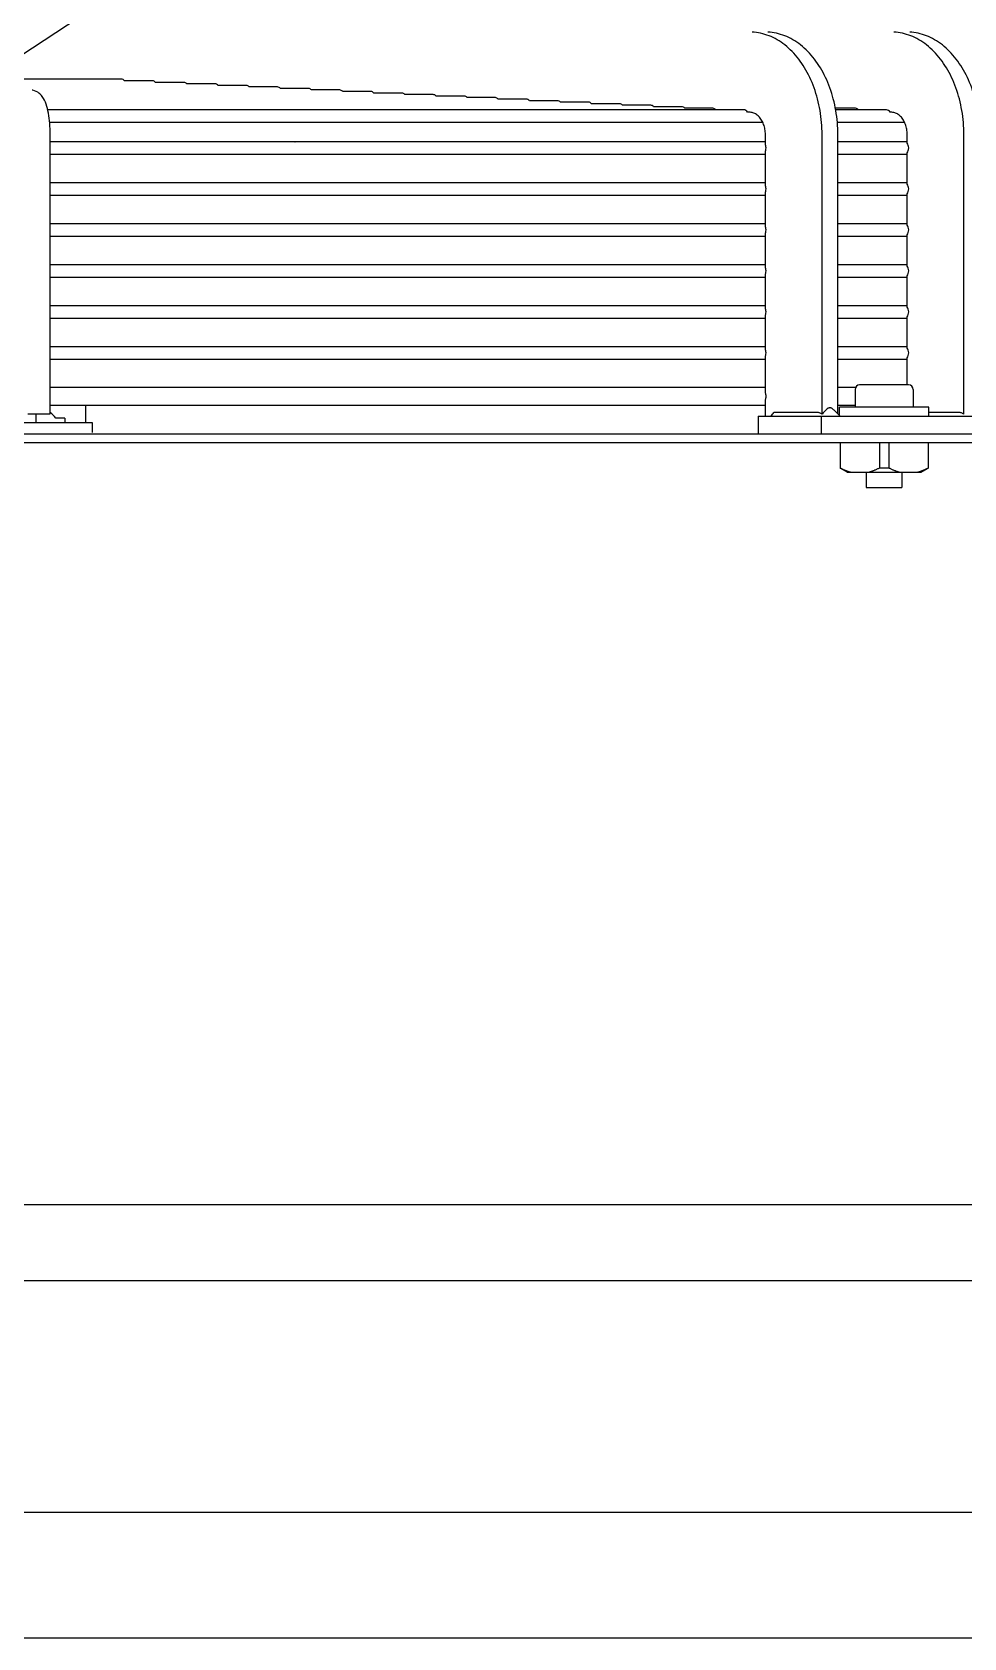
# Model space of a CAD drawing. Header units: millimetres. Extents: x 17891 to 32328, y 18593 to 29476.
# Drawn here: x 18238.24 to 18246.48, y 18973.5 to 18987.69 of the extents above; entities that cross this region are included whole.
import ezdxf

# ---------------------------------------------------------------- set-up
doc = ezdxf.new("R2010")
doc.units = ezdxf.units.MM
doc.header["$LTSCALE"] = 5
doc.layers.add('UNIT', color=6, linetype='Continuous')
doc.styles.add('SUBMITTAL', font='romans.shx', dxfattribs={"width": 0.75})
doc.dimstyles.new('SUBMITTAL', dxfattribs={"dimtxt": 0.09375, "dimasz": 0.09375, "dimexe": 0.03125, "dimexo": 0.0625, "dimgap": 0.0625, "dimtad": 0, "dimdec": 4, "dimzin": 4, "dimdsep": 46, "dimlunit": 4, "dimtxsty": 'SUBMITTAL', "dimcen": 0.09375, "dimclre": 6, "dimadec": 0, "dimazin": 0, "dimtfac": 1, "dimtdec": 0, "dimtofl": 0, "dimtmove": 0, "dimatfit": 3, "dimfxl": 0, "dimfrac": 2, "dimtolj": 1, "dimtzin": 4, "dimarcsym": 0})

msp = doc.modelspace()

# ---------------------------------------------------------------- linework, layer by layer
at = {"layer": 'UNIT'}
for p, q in [((18238.7636, 18987.8889), (18237.8267, 18987.2749)), ((18239.0329, 18987.2749), (18237.5273, 18987.2749)), ((18239.3088, 18987.2601), (18239.0596, 18987.2601)), ((18239.5846, 18987.2466), (18239.3346, 18987.2466)), ((18239.8602, 18987.2331), (18239.6103, 18987.2331)), ((18240.1357, 18987.2196), (18239.8859, 18987.2196)), ((18240.4111, 18987.2061), (18240.1614, 18987.2061)), ((18240.6863, 18987.1926), (18240.4367, 18987.1926)), ((18240.9615, 18987.1792), (18240.712, 18987.1792)), ((18241.2365, 18987.1657), (18240.9871, 18987.1657)), ((18241.5115, 18987.1522), (18241.2622, 18987.1522)), ((18241.7864, 18987.1387), (18241.5372, 18987.1387)), ((18242.0613, 18987.1252), (18241.8121, 18987.1252)), ((18242.3361, 18987.1117), (18242.0869, 18987.1117)), ((18242.6108, 18987.0982), (18242.3617, 18987.0982)), ((18242.8856, 18987.0847), (18242.6365, 18987.0847)), ((18243.1602, 18987.0712), (18242.9112, 18987.0712)), ((18244.533, 18987.0037), (18238.3807, 18987.0037)), ((18243.4348, 18987.0577), (18243.1858, 18987.0577)), ((18243.7094, 18987.0442), (18243.4604, 18987.0442)), ((18243.984, 18987.0307), (18243.735, 18987.0307)), ((18244.2585, 18987.0172), (18244.0096, 18987.0172)), ((18244.5875, 18986.9824), (18244.5631, 18986.9836)), ((18245.5193, 18987.0172), (18245.341, 18987.0172)), ((18245.7936, 18987.0037), (18245.3434, 18987.0037)), ((18245.8402, 18986.9824), (18245.8239, 18986.9832)), ((18238.3976, 18986.8935), (18244.6992, 18986.8935)), ((18238.4024, 18984.3163), (18238.4024, 18986.7856)), ((18244.722, 18986.6965), (18244.722, 18986.7856)), ((18245.2231, 18984.3128), (18245.2231, 18986.7856)), ((18245.3577, 18986.8935), (18245.952, 18986.8935)), ((18245.3623, 18984.3163), (18245.3623, 18986.7856)), ((18245.9748, 18986.7089), (18245.9748, 18986.7856)), ((18246.4759, 18984.3128), (18246.4759, 18986.7856)), ((18244.722, 18986.7218), (18238.4024, 18986.7218)), ((18238.6797, 18986.7232), (18238.6797, 18986.7218)), ((18239.4294, 18986.7232), (18239.4273, 18986.7218)), ((18239.5686, 18986.7232), (18239.5665, 18986.7218)), ((18240.6479, 18986.7232), (18240.6451, 18986.7218)), ((18245.9748, 18986.7218), (18245.3623, 18986.7218)), ((18238.4024, 18986.6115), (18244.722, 18986.6115)), ((18244.722, 18986.3343), (18244.722, 18986.6368)), ((18245.3623, 18986.6115), (18245.9748, 18986.6115)), ((18245.9748, 18986.3467), (18245.9748, 18986.6244)), ((18244.722, 18986.3596), (18238.4024, 18986.3596)), ((18245.9748, 18986.3596), (18245.3623, 18986.3596)), ((18238.4024, 18986.2493), (18244.722, 18986.2493)), ((18244.722, 18985.9721), (18244.722, 18986.2746)), ((18245.3623, 18986.2493), (18245.9748, 18986.2493)), ((18245.9748, 18985.9845), (18245.9748, 18986.2622)), ((18244.722, 18985.9974), (18238.4024, 18985.9974)), ((18245.9748, 18985.9974), (18245.3623, 18985.9974)), ((18238.4024, 18985.8871), (18244.722, 18985.8871)), ((18244.722, 18985.6099), (18244.722, 18985.9124)), ((18245.3623, 18985.8871), (18245.9748, 18985.8871)), ((18245.9748, 18985.6223), (18245.9748, 18985.9)), ((18244.722, 18985.6352), (18238.4024, 18985.6352)), ((18238.4024, 18985.5249), (18244.722, 18985.5249)), ((18244.722, 18985.2476), (18244.722, 18985.5502)), ((18245.9748, 18985.6352), (18245.3623, 18985.6352)), ((18245.3623, 18985.5249), (18245.9748, 18985.5249)), ((18245.9748, 18985.2601), (18245.9748, 18985.5378)), ((18244.722, 18985.2729), (18238.4024, 18985.2729)), ((18245.9748, 18985.2729), (18245.3623, 18985.2729)), ((18238.4024, 18985.1627), (18244.722, 18985.1627)), ((18244.722, 18984.8854), (18244.722, 18985.188)), ((18245.3623, 18985.1627), (18245.9748, 18985.1627)), ((18245.9748, 18984.8978), (18245.9748, 18985.1756)), ((18244.722, 18984.9107), (18238.4024, 18984.9107)), ((18238.4024, 18984.8005), (18244.722, 18984.8005)), ((18244.722, 18984.5074), (18244.722, 18984.8258)), ((18245.9748, 18984.9107), (18245.3623, 18984.9107)), ((18245.3623, 18984.8005), (18245.9748, 18984.8005)), ((18245.9748, 18984.5722), (18245.9748, 18984.8134)), ((18244.722, 18984.5485), (18238.4024, 18984.5485)), ((18245.5187, 18984.5485), (18245.3623, 18984.5485)), ((18245.5154, 18984.5328), (18245.5154, 18984.3753)), ((18245.9879, 18984.5722), (18245.5548, 18984.5722)), ((18246.0273, 18984.5328), (18246.0273, 18984.3753)), ((18238.4024, 18984.395), (18244.722, 18984.395)), ((18238.719, 18984.2395), (18238.719, 18984.395)), ((18244.722, 18984.2966), (18244.722, 18984.4362)), ((18245.3623, 18984.395), (18245.5154, 18984.395)), ((18246.1651, 18984.3753), (18245.3777, 18984.3753)), ((18245.3777, 18984.301), (18245.3777, 18984.3753)), ((18246.1651, 18984.2966), (18246.1651, 18984.3753)), ((18229.5227, 18984.2395), (18238.7746, 18984.2395)), ((18238.2056, 18984.3163), (18238.4024, 18984.3163)), ((18238.2796, 18984.2395), (18238.2796, 18984.3163)), ((18238.531, 18984.2789), (18238.4522, 18984.2789)), ((18238.531, 18984.2789), (18238.531, 18984.2395)), ((18238.7746, 18984.2395), (18238.7746, 18984.1529)), ((18244.6578, 18984.2966), (18246.8849, 18984.2966)), ((18244.6578, 18984.2966), (18244.6578, 18984.1391)), ((18245.1813, 18984.3294), (18244.797, 18984.3294)), ((18245.2146, 18984.2966), (18245.2146, 18984.1391)), ((18246.4341, 18984.3294), (18246.1651, 18984.3294)), ((18217.2786, 18984.1391), (18251.0187, 18984.1391)), ((18251.0187, 18984.0604), (18217.2786, 18984.0604)), ((18245.3816, 18984.0604), (18245.3816, 18983.8382)), ((18245.7296, 18984.0604), (18245.7296, 18983.8382)), ((18245.8131, 18984.0604), (18245.8131, 18983.8382)), ((18246.1611, 18984.0604), (18246.1611, 18983.8382)), ((18245.4446, 18983.8005), (18245.3816, 18983.8369)), ((18246.0981, 18983.8005), (18246.1611, 18983.8369)), ((18245.4446, 18983.8005), (18246.0981, 18983.8005)), ((18245.6139, 18983.8005), (18245.6139, 18983.6666)), ((18245.6139, 18983.6666), (18245.9288, 18983.6666)), ((18245.9288, 18983.8005), (18245.9288, 18983.6666)), ((18252.1014, 18977.3281), (18216.1959, 18977.3281)), ((18163.2736, 18976.6588), (18494.0177, 18976.6588)), ((18494.0177, 18974.6092), (18163.2736, 18974.6092)), ((18167.5236, 18973.4997), (18489.7677, 18973.4997))]:
    msp.add_line(p, q, dxfattribs=at)
for centre, radius, start, end in [((18239.5353, 18986.73), 0.0787, 353.99009, 355.0051), ((18240.3227, 18986.73), 0.0787, 184.9949, 186.00991), ((18245.5548, 18984.5328), 0.0394, 90, 180), ((18245.9879, 18984.5328), 0.0394, 0, 90), ((18238.2652, 18984.1437), 0.2307, 35.84734, 53.50274)]:
    msp.add_arc(centre, radius, start, end, dxfattribs=at)
for centre, major_axis, ratio, start_param, end_param in [((18239.0329, 18987.2198), (0, -0.0551), 0.71258, 2.3922752, 3.1416779), ((18239.3088, 18987.205), (0, -0.0551), 0.712077, 2.4267654, 3.1416684), ((18239.5846, 18987.1915), (0, -0.0551), 0.7116416, 2.4267545, 3.1416584), ((18239.8602, 18987.178), (0, -0.0551), 0.7112612, 2.4267455, 3.1416501), ((18240.1357, 18987.1645), (0, -0.0551), 0.7109269, 2.4267379, 3.1416431), ((18240.4111, 18987.151), (0, -0.0551), 0.7106314, 2.4267316, 3.1416373), ((18240.6863, 18987.1375), (0, -0.0551), 0.710369, 2.4267261, 3.1416323), ((18240.9615, 18987.124), (0, -0.0551), 0.7101349, 2.4267215, 3.141628), ((18241.2365, 18987.1105), (0, -0.0551), 0.7099252, 2.4267175, 3.1416243), ((18241.5115, 18987.097), (0, -0.0551), 0.7097366, 2.426714, 3.1416211), ((18241.7864, 18987.0835), (0, -0.0551), 0.7095663, 2.426711, 3.1416184), ((18242.0613, 18987.07), (0, -0.0551), 0.7094121, 2.4267084, 3.1416159), ((18242.3361, 18987.0566), (0, -0.0551), 0.7092719, 2.4267061, 3.1416138), ((18242.6108, 18987.0431), (0, -0.0551), 0.7091442, 2.426704, 3.1416119), ((18242.8856, 18987.0296), (0, -0.0551), 0.7090275, 2.4267022, 3.1416103), ((18243.1602, 18987.0161), (0, -0.0551), 0.7089205, 2.4267006, 3.1416088), ((18243.4348, 18987.0026), (0, -0.0551), 0.7088222, 2.4266992, 3.1416075), ((18243.7094, 18986.9891), (0, -0.0551), 0.7087318, 2.4266979, 3.1416063), ((18243.984, 18986.9756), (0, -0.0551), 0.7086482, 2.4266968, 3.1416053), ((18244.2585, 18986.9621), (0, -0.0551), 0.708571, 2.4266957, 3.1416043), ((18244.533, 18986.9486), (0, -0.0551), 0.7084995, 2.259884, 3.1416035), ((18245.5193, 18986.9621), (0, -0.0551), 0.7080429, 2.4266911, 3.1416001), ((18245.7936, 18986.9486), (0, -0.0551), 0.7079972, 2.2505647, 3.1415995), ((18240.5543, 18986.7872), (-0.0428, 0.0886), 0.2345697, 2.2595874, 2.2822309), ((18245.9497, 18986.6666), (0, -0.0551), 0.7079678, 1.5708033, 2.4433758), ((18245.9497, 18986.6666), (0, -0.0551), 0.7079678, 0.6982169, 1.5707894), ((18245.9497, 18986.3044), (0, -0.0551), 0.7079678, 1.5708033, 2.4433758), ((18245.9497, 18986.3044), (0, -0.0551), 0.7079678, 0.6982169, 1.5707894), ((18245.9497, 18985.9422), (0, -0.0551), 0.7079678, 1.5708033, 2.4433758), ((18245.9497, 18985.9422), (0, -0.0551), 0.7079678, 0.6982169, 1.5707894), ((18245.9497, 18985.58), (0, -0.0551), 0.7079678, 1.5708033, 2.4433758), ((18245.9497, 18985.58), (0, -0.0551), 0.7079678, 0.6982169, 1.5707894), ((18245.9497, 18985.2178), (0, -0.0551), 0.7079678, 1.5708033, 2.4433758), ((18245.9497, 18985.2178), (0, -0.0551), 0.7079678, 0.6982169, 1.5707894), ((18245.9497, 18984.8556), (0, -0.0551), 0.7079678, 1.5708033, 2.4433758), ((18245.9497, 18984.8556), (0, -0.0551), 0.7079678, 0.6982169, 1.5707894), ((18243.8009, 18985.7052), (0, -1.969), 0.7071068, 0.7736158, 0.7971806)]:
    msp.add_ellipse(centre, major_axis=major_axis, ratio=ratio, start_param=start_param, end_param=end_param, dxfattribs=at)
for points, knots in [([(18245.2231, 18986.7856), (18245.2231, 18986.8212), (18245.2216, 18986.8571), (18245.2186, 18986.8925), (18245.2157, 18986.9279), (18245.2112, 18986.9629), (18245.2053, 18986.9976), (18245.1994, 18987.0322), (18245.192, 18987.0666), (18245.1832, 18987.1001), (18245.1745, 18987.1335), (18245.1644, 18987.166), (18245.1529, 18987.1978), (18245.1414, 18987.2295), (18245.1285, 18987.2605), (18245.1145, 18987.2901), (18245.1004, 18987.3198), (18245.0852, 18987.348), (18245.0688, 18987.3751), (18245.0524, 18987.4022), (18245.0347, 18987.428), (18245.0162, 18987.4522), (18244.9976, 18987.4763), (18244.9782, 18987.4988), (18244.9577, 18987.5196), (18244.9373, 18987.5405), (18244.9158, 18987.5598), (18244.8938, 18987.5771), (18244.8717, 18987.5944), (18244.8491, 18987.6098), (18244.8258, 18987.6234), (18244.8024, 18987.6369), (18244.7784, 18987.6485), (18244.7541, 18987.6581), (18244.7298, 18987.6676), (18244.7053, 18987.6751), (18244.6803, 18987.6805), (18244.6554, 18987.686), (18244.6301, 18987.6894), (18244.6049, 18987.6906)], [0, 0, 0, 0, 0.076921, 0.076921, 0.076921, 0.1538421, 0.1538421, 0.1538421, 0.2307631, 0.2307631, 0.2307631, 0.3076842, 0.3076842, 0.3076842, 0.3846052, 0.3846052, 0.3846052, 0.4615263, 0.4615263, 0.4615263, 0.5384473, 0.5384473, 0.5384473, 0.6153684, 0.6153684, 0.6153684, 0.6922894, 0.6922894, 0.6922894, 0.7692105, 0.7692105, 0.7692105, 0.8461315, 0.8461315, 0.8461315, 0.9230526, 0.9230526, 0.9230526, 1, 1, 1, 1]), ([(18245.3623, 18986.7856), (18245.3623, 18986.8212), (18245.3608, 18986.8571), (18245.3578, 18986.8925), (18245.3549, 18986.9279), (18245.3504, 18986.9629), (18245.3445, 18986.9976), (18245.3386, 18987.0322), (18245.3312, 18987.0666), (18245.3224, 18987.1001), (18245.3137, 18987.1335), (18245.3036, 18987.166), (18245.2921, 18987.1978), (18245.2806, 18987.2295), (18245.2677, 18987.2605), (18245.2537, 18987.2901), (18245.2396, 18987.3198), (18245.2244, 18987.348), (18245.208, 18987.3751), (18245.1916, 18987.4022), (18245.1739, 18987.428), (18245.1554, 18987.4522), (18245.1368, 18987.4763), (18245.1173, 18987.4988), (18245.0969, 18987.5196), (18245.0764, 18987.5405), (18245.055, 18987.5598), (18245.033, 18987.5771), (18245.0109, 18987.5944), (18244.9883, 18987.6098), (18244.965, 18987.6234), (18244.9416, 18987.6369), (18244.9176, 18987.6485), (18244.8933, 18987.6581), (18244.869, 18987.6676), (18244.8445, 18987.6751), (18244.8195, 18987.6805), (18244.7946, 18987.686), (18244.7693, 18987.6894), (18244.7441, 18987.6906)], [0, 0, 0, 0, 0.076921, 0.076921, 0.076921, 0.1538421, 0.1538421, 0.1538421, 0.2307631, 0.2307631, 0.2307631, 0.3076842, 0.3076842, 0.3076842, 0.3846052, 0.3846052, 0.3846052, 0.4615263, 0.4615263, 0.4615263, 0.5384473, 0.5384473, 0.5384473, 0.6153684, 0.6153684, 0.6153684, 0.6922894, 0.6922894, 0.6922894, 0.7692105, 0.7692105, 0.7692105, 0.8461315, 0.8461315, 0.8461315, 0.9230526, 0.9230526, 0.9230526, 1, 1, 1, 1]), ([(18246.4759, 18986.7856), (18246.4759, 18986.8212), (18246.4743, 18986.8571), (18246.4714, 18986.8925), (18246.4684, 18986.9279), (18246.464, 18986.9629), (18246.4581, 18986.9976), (18246.4521, 18987.0322), (18246.4447, 18987.0666), (18246.436, 18987.1001), (18246.4272, 18987.1335), (18246.4171, 18987.166), (18246.4057, 18987.1978), (18246.3942, 18987.2295), (18246.3813, 18987.2605), (18246.3672, 18987.2901), (18246.3532, 18987.3198), (18246.338, 18987.348), (18246.3216, 18987.3751), (18246.3051, 18987.4022), (18246.2875, 18987.428), (18246.2689, 18987.4522), (18246.2504, 18987.4763), (18246.2309, 18987.4988), (18246.2105, 18987.5196), (18246.19, 18987.5405), (18246.1686, 18987.5598), (18246.1465, 18987.5771), (18246.1245, 18987.5944), (18246.1018, 18987.6098), (18246.0785, 18987.6234), (18246.0552, 18987.6369), (18246.0311, 18987.6485), (18246.0068, 18987.6581), (18245.9826, 18987.6676), (18245.958, 18987.6751), (18245.9331, 18987.6805), (18245.9081, 18987.686), (18245.8828, 18987.6894), (18245.8577, 18987.6906)], [0, 0, 0, 0, 0.076921, 0.076921, 0.076921, 0.1538421, 0.1538421, 0.1538421, 0.2307631, 0.2307631, 0.2307631, 0.3076842, 0.3076842, 0.3076842, 0.3846052, 0.3846052, 0.3846052, 0.4615263, 0.4615263, 0.4615263, 0.5384473, 0.5384473, 0.5384473, 0.6153684, 0.6153684, 0.6153684, 0.6922894, 0.6922894, 0.6922894, 0.7692105, 0.7692105, 0.7692105, 0.8461315, 0.8461315, 0.8461315, 0.9230526, 0.9230526, 0.9230526, 1, 1, 1, 1]), ([(18246.615, 18986.7856), (18246.615, 18986.8212), (18246.6135, 18986.8571), (18246.6106, 18986.8925), (18246.6076, 18986.9279), (18246.6032, 18986.9629), (18246.5973, 18986.9976), (18246.5913, 18987.0322), (18246.5839, 18987.0666), (18246.5752, 18987.1001), (18246.5664, 18987.1335), (18246.5563, 18987.166), (18246.5449, 18987.1978), (18246.5334, 18987.2295), (18246.5205, 18987.2605), (18246.5064, 18987.2901), (18246.4924, 18987.3198), (18246.4772, 18987.348), (18246.4608, 18987.3751), (18246.4443, 18987.4022), (18246.4267, 18987.428), (18246.4081, 18987.4522), (18246.3895, 18987.4763), (18246.3701, 18987.4988), (18246.3496, 18987.5196), (18246.3292, 18987.5405), (18246.3078, 18987.5598), (18246.2857, 18987.5771), (18246.2637, 18987.5944), (18246.241, 18987.6098), (18246.2177, 18987.6234), (18246.1944, 18987.6369), (18246.1703, 18987.6485), (18246.146, 18987.6581), (18246.1217, 18987.6676), (18246.0972, 18987.6751), (18246.0723, 18987.6805), (18246.0473, 18987.686), (18246.022, 18987.6894), (18245.9969, 18987.6906)], [0, 0, 0, 0, 0.076921, 0.076921, 0.076921, 0.1538421, 0.1538421, 0.1538421, 0.2307631, 0.2307631, 0.2307631, 0.3076842, 0.3076842, 0.3076842, 0.3846052, 0.3846052, 0.3846052, 0.4615263, 0.4615263, 0.4615263, 0.5384473, 0.5384473, 0.5384473, 0.6153684, 0.6153684, 0.6153684, 0.6922894, 0.6922894, 0.6922894, 0.7692105, 0.7692105, 0.7692105, 0.8461315, 0.8461315, 0.8461315, 0.9230526, 0.9230526, 0.9230526, 1, 1, 1, 1]), ([(18238.4024, 18986.7856), (18238.4024, 18986.8185), (18238.4011, 18986.8513), (18238.3959, 18986.9146), (18238.392, 18986.9451), (18238.3817, 18987.0019), (18238.3752, 18987.0283), (18238.3587, 18987.0769), (18238.3491, 18987.0993), (18238.3253, 18987.132), (18238.3162, 18987.1425), (18238.2902, 18987.1629), (18238.272, 18987.173), (18238.2478, 18987.1776), (18238.2456, 18987.178), (18238.2434, 18987.1783)], [1.5707963, 1.5707963, 1.5707963, 1.5707963, 1.8779743, 1.8779743, 2.1851522, 2.1851522, 2.4923302, 2.4923302, 2.7995081, 2.7995081, 2.9409737, 2.9409737, 3.0918576, 3.0918576, 3.1066861, 3.1066861, 3.1066861, 3.1066861]), ([(18244.722, 18986.7856), (18244.722, 18986.7934), (18244.7217, 18986.8011), (18244.721, 18986.8088), (18244.7204, 18986.8165), (18244.7194, 18986.8242), (18244.7181, 18986.8317), (18244.7169, 18986.8392), (18244.7153, 18986.8466), (18244.7134, 18986.8539), (18244.7115, 18986.8612), (18244.7092, 18986.8683), (18244.7067, 18986.8752), (18244.7042, 18986.8821), (18244.7015, 18986.8888), (18244.6984, 18986.8952), (18244.6954, 18986.9016), (18244.692, 18986.9078), (18244.6885, 18986.9137), (18244.6849, 18986.9196), (18244.6811, 18986.9252), (18244.677, 18986.9304), (18244.673, 18986.9357), (18244.6687, 18986.9406), (18244.6643, 18986.9452), (18244.6598, 18986.9497), (18244.6552, 18986.9539), (18244.6504, 18986.9576), (18244.6456, 18986.9614), (18244.6406, 18986.9648), (18244.6356, 18986.9677), (18244.6305, 18986.9707), (18244.6253, 18986.9732), (18244.62, 18986.9753), (18244.6147, 18986.9773), (18244.6093, 18986.979), (18244.6039, 18986.9802), (18244.5985, 18986.9814), (18244.593, 18986.9821), (18244.5875, 18986.9824)], [0, 0, 0, 0, 0.076921, 0.076921, 0.076921, 0.153842, 0.153842, 0.153842, 0.230763, 0.230763, 0.230763, 0.307684, 0.307684, 0.307684, 0.384605, 0.384605, 0.384605, 0.461526, 0.461526, 0.461526, 0.538447, 0.538447, 0.538447, 0.615368, 0.615368, 0.615368, 0.692289, 0.692289, 0.692289, 0.7692101, 0.7692101, 0.7692101, 0.8461311, 0.8461311, 0.8461311, 0.9230521, 0.9230521, 0.9230521, 1, 1, 1, 1]), ([(18245.9748, 18986.7856), (18245.9748, 18986.7934), (18245.9744, 18986.8011), (18245.9738, 18986.8088), (18245.9731, 18986.8165), (18245.9722, 18986.8242), (18245.9709, 18986.8317), (18245.9696, 18986.8392), (18245.968, 18986.8466), (18245.9661, 18986.8539), (18245.9642, 18986.8612), (18245.962, 18986.8683), (18245.9595, 18986.8752), (18245.957, 18986.8821), (18245.9542, 18986.8888), (18245.9512, 18986.8952), (18245.9481, 18986.9016), (18245.9448, 18986.9078), (18245.9412, 18986.9137), (18245.9376, 18986.9196), (18245.9338, 18986.9252), (18245.9298, 18986.9304), (18245.9258, 18986.9357), (18245.9215, 18986.9406), (18245.917, 18986.9452), (18245.9126, 18986.9497), (18245.908, 18986.9539), (18245.9032, 18986.9576), (18245.8984, 18986.9614), (18245.8934, 18986.9648), (18245.8883, 18986.9677), (18245.8832, 18986.9707), (18245.878, 18986.9732), (18245.8727, 18986.9753), (18245.8675, 18986.9773), (18245.8621, 18986.979), (18245.8566, 18986.9802), (18245.8512, 18986.9814), (18245.8458, 18986.9821), (18245.8402, 18986.9824)], [0, 0, 0, 0, 0.076921, 0.076921, 0.076921, 0.153842, 0.153842, 0.153842, 0.230763, 0.230763, 0.230763, 0.307684, 0.307684, 0.307684, 0.384605, 0.384605, 0.384605, 0.461526, 0.461526, 0.461526, 0.538447, 0.538447, 0.538447, 0.615368, 0.615368, 0.615368, 0.692289, 0.692289, 0.692289, 0.7692101, 0.7692101, 0.7692101, 0.8461311, 0.8461311, 0.8461311, 0.9230521, 0.9230521, 0.9230521, 1, 1, 1, 1]), ([(18244.7282, 18986.6666), (18244.7282, 18986.6734), (18244.7271, 18986.6814), (18244.7244, 18986.6906), (18244.7233, 18986.6936), (18244.722, 18986.6965)], [-0.830133896, -0.830133896, -0.830133896, -0.830133896, -0.778331745, -0.778331745, -0.754611842, -0.754611842, -0.754611842, -0.754611842]), ([(18244.722, 18986.6368), (18244.7233, 18986.6397), (18244.7244, 18986.6427), (18244.7271, 18986.6519), (18244.7282, 18986.6599), (18244.7282, 18986.6666)], [-0.075522054, -0.075522054, -0.075522054, -0.075522054, -0.051802151, -0.051802151, 0, 0, 0, 0]), ([(18244.7282, 18986.3044), (18244.7282, 18986.3112), (18244.7271, 18986.3192), (18244.7244, 18986.3284), (18244.7233, 18986.3314), (18244.722, 18986.3343)], [-0.830133896, -0.830133896, -0.830133896, -0.830133896, -0.778331745, -0.778331745, -0.754611842, -0.754611842, -0.754611842, -0.754611842]), ([(18244.722, 18986.2746), (18244.7233, 18986.2775), (18244.7244, 18986.2805), (18244.7271, 18986.2896), (18244.7282, 18986.2976), (18244.7282, 18986.3044)], [-0.075522054, -0.075522054, -0.075522054, -0.075522054, -0.051802151, -0.051802151, 0, 0, 0, 0]), ([(18244.7282, 18985.9422), (18244.7282, 18985.949), (18244.7271, 18985.957), (18244.7244, 18985.9662), (18244.7233, 18985.9692), (18244.722, 18985.9721)], [0, 0, 0, 0, 0.051802151, 0.051802151, 0.075522054, 0.075522054, 0.075522054, 0.075522054]), ([(18244.722, 18985.9124), (18244.7233, 18985.9153), (18244.7244, 18985.9183), (18244.7271, 18985.9274), (18244.7282, 18985.9354), (18244.7282, 18985.9422)], [0.754611842, 0.754611842, 0.754611842, 0.754611842, 0.778331745, 0.778331745, 0.830133896, 0.830133896, 0.830133896, 0.830133896]), ([(18244.7282, 18985.58), (18244.7282, 18985.5868), (18244.7271, 18985.5948), (18244.7244, 18985.604), (18244.7233, 18985.607), (18244.722, 18985.6099)], [0, 0, 0, 0, 0.051802151, 0.051802151, 0.075522054, 0.075522054, 0.075522054, 0.075522054]), ([(18244.722, 18985.5502), (18244.7233, 18985.5531), (18244.7244, 18985.5561), (18244.7271, 18985.5652), (18244.7282, 18985.5732), (18244.7282, 18985.58)], [0.754611843, 0.754611843, 0.754611843, 0.754611843, 0.778331746, 0.778331746, 0.830133897, 0.830133897, 0.830133897, 0.830133897]), ([(18244.7282, 18985.2178), (18244.7282, 18985.2246), (18244.7271, 18985.2326), (18244.7244, 18985.2418), (18244.7233, 18985.2448), (18244.722, 18985.2476)], [0, 0, 0, 0, 0.051802151, 0.051802151, 0.075522054, 0.075522054, 0.075522054, 0.075522054]), ([(18244.722, 18985.188), (18244.7233, 18985.1909), (18244.7244, 18985.1939), (18244.7271, 18985.203), (18244.7282, 18985.211), (18244.7282, 18985.2178)], [0.754610412, 0.754610412, 0.754610412, 0.754610412, 0.77830675, 0.77830675, 0.830133897, 0.830133897, 0.830133897, 0.830133897]), ([(18244.7282, 18984.8556), (18244.7282, 18984.8624), (18244.7271, 18984.8704), (18244.7244, 18984.8796), (18244.7233, 18984.8826), (18244.722, 18984.8854)], [0, 0, 0, 0, 0.051802151, 0.051802151, 0.075522054, 0.075522054, 0.075522054, 0.075522054]), ([(18244.722, 18984.8258), (18244.7233, 18984.8287), (18244.7244, 18984.8317), (18244.7271, 18984.8408), (18244.7282, 18984.8488), (18244.7282, 18984.8556)], [-0.075522054, -0.075522054, -0.075522054, -0.075522054, -0.051802151, -0.051802151, 0, 0, 0, 0]), ([(18244.7282, 18984.4718), (18244.7282, 18984.4812), (18244.7266, 18984.4924), (18244.7235, 18984.5032), (18244.7228, 18984.5053), (18244.722, 18984.5074)], [-1.156260963, -1.156260963, -1.156260963, -1.156260963, -1.084108004, -1.084108004, -1.067161101, -1.067161101, -1.067161101, -1.067161101]), ([(18244.722, 18984.4362), (18244.7228, 18984.4382), (18244.7235, 18984.4404), (18244.7266, 18984.4512), (18244.7282, 18984.4623), (18244.7282, 18984.4718)], [1.067161101, 1.067161101, 1.067161101, 1.067161101, 1.084108004, 1.084108004, 1.156260963, 1.156260963, 1.156260963, 1.156260963]), ([(18245.2231, 18984.3128), (18245.2162, 18984.3179), (18245.2088, 18984.3224), (18245.1977, 18984.3267), (18245.1942, 18984.3278), (18245.189, 18984.3288), (18245.1874, 18984.329), (18245.1843, 18984.3293), (18245.1828, 18984.3294), (18245.1813, 18984.3294)], [-0.15736197, -0.15736197, -0.15736197, -0.15736197, -0.07242537, -0.07242537, -0.03362782, -0.03362782, -0.01579049, -0.01579049, 0, 0, 0, 0]), ([(18245.3345, 18984.3448), (18245.3312, 18984.3482), (18245.3282, 18984.3512), (18245.3192, 18984.3594), (18245.3136, 18984.3638), (18245.3052, 18984.3682), (18245.3023, 18984.3694), (18245.2971, 18984.3706), (18245.2949, 18984.3709), (18245.2905, 18984.3709), (18245.2883, 18984.3706), (18245.2831, 18984.3694), (18245.2802, 18984.3682), (18245.2718, 18984.3638), (18245.2662, 18984.3594), (18245.2497, 18984.3443), (18245.2377, 18984.3305), (18245.2231, 18984.3128)], [-0.70512845, -0.70512845, -0.70512845, -0.70512845, -0.64697279, -0.64697279, -0.53019487, -0.53019487, -0.47055032, -0.47055032, -0.42676959, -0.42676959, -0.38298885, -0.38298885, -0.32334424, -0.32334424, -0.20656606, -0.20656606, -0.00000111, -0.00000111, -0.00000111, -0.00000111]), ([(18246.4759, 18984.3128), (18246.4689, 18984.3179), (18246.4615, 18984.3224), (18246.4505, 18984.3267), (18246.447, 18984.3278), (18246.4418, 18984.3288), (18246.4401, 18984.329), (18246.437, 18984.3293), (18246.4356, 18984.3294), (18246.4341, 18984.3294)], [-0.15736195, -0.15736195, -0.15736195, -0.15736195, -0.07243039, -0.07243039, -0.03362963, -0.03362963, -0.01579125, -0.01579125, 0, 0, 0, 0]), ([(18245.3816, 18983.8382), (18245.3816, 18983.8379), (18245.3816, 18983.8374), (18245.3816, 18983.837), (18245.3816, 18983.8369), (18245.3816, 18983.8369)], [0, 0, 0, 0, 0.16666667, 0.33333333, 0.5, 0.5, 0.5, 0.5])]:
    msp.add_open_spline(points, degree=3, knots=knots, dxfattribs=at)
for points in [[(18245.3345, 18984.3448), (18245.3501, 18984.3285), (18245.366, 18984.3124), (18245.3822, 18984.2966)], [(18245.4729, 18983.8005), (18245.4697, 18983.8015), (18245.4632, 18983.8034), (18245.4535, 18983.8067), (18245.4437, 18983.8103), (18245.4338, 18983.8141), (18245.4238, 18983.8182), (18245.4136, 18983.8227), (18245.4032, 18983.8275), (18245.3926, 18983.8326), (18245.3853, 18983.8363), (18245.3816, 18983.8382)], [(18245.7296, 18983.8382), (18245.7259, 18983.8362), (18245.7185, 18983.8325), (18245.7077, 18983.8274), (18245.6973, 18983.8226), (18245.6871, 18983.8181), (18245.6771, 18983.814), (18245.6673, 18983.8102), (18245.6575, 18983.8066), (18245.6479, 18983.8034), (18245.6415, 18983.8014), (18245.6383, 18983.8005)], [(18245.8131, 18983.8382), (18245.8085, 18983.8379), (18245.7992, 18983.8374), (18245.7853, 18983.837), (18245.7714, 18983.8368), (18245.7574, 18983.837), (18245.7435, 18983.8374), (18245.7342, 18983.8379), (18245.7296, 18983.8382)], [(18245.9044, 18983.8005), (18245.9012, 18983.8015), (18245.8947, 18983.8034), (18245.885, 18983.8067), (18245.8752, 18983.8103), (18245.8653, 18983.8141), (18245.8553, 18983.8182), (18245.8451, 18983.8227), (18245.8347, 18983.8275), (18245.8241, 18983.8326), (18245.8168, 18983.8363), (18245.8131, 18983.8382)], [(18246.1611, 18983.8382), (18246.1574, 18983.8362), (18246.15, 18983.8325), (18246.1392, 18983.8274), (18246.1288, 18983.8226), (18246.1186, 18983.8181), (18246.1086, 18983.814), (18246.0988, 18983.8102), (18246.089, 18983.8066), (18246.0794, 18983.8034), (18246.073, 18983.8014), (18246.0698, 18983.8005)]]:
    msp.add_open_spline(points, degree=3, dxfattribs=at)

# ---------------------------------------------------------------- leaders
msp.add_leader([(18445.5453, 18980.8702), (18434.2138, 18999.1166), (18220.0241, 18999.1166)], dimstyle='SUBMITTAL', override={"dimscale": 36, "dimarcsym": 1}, dxfattribs=at)

doc.saveas('drawing.dxf')
